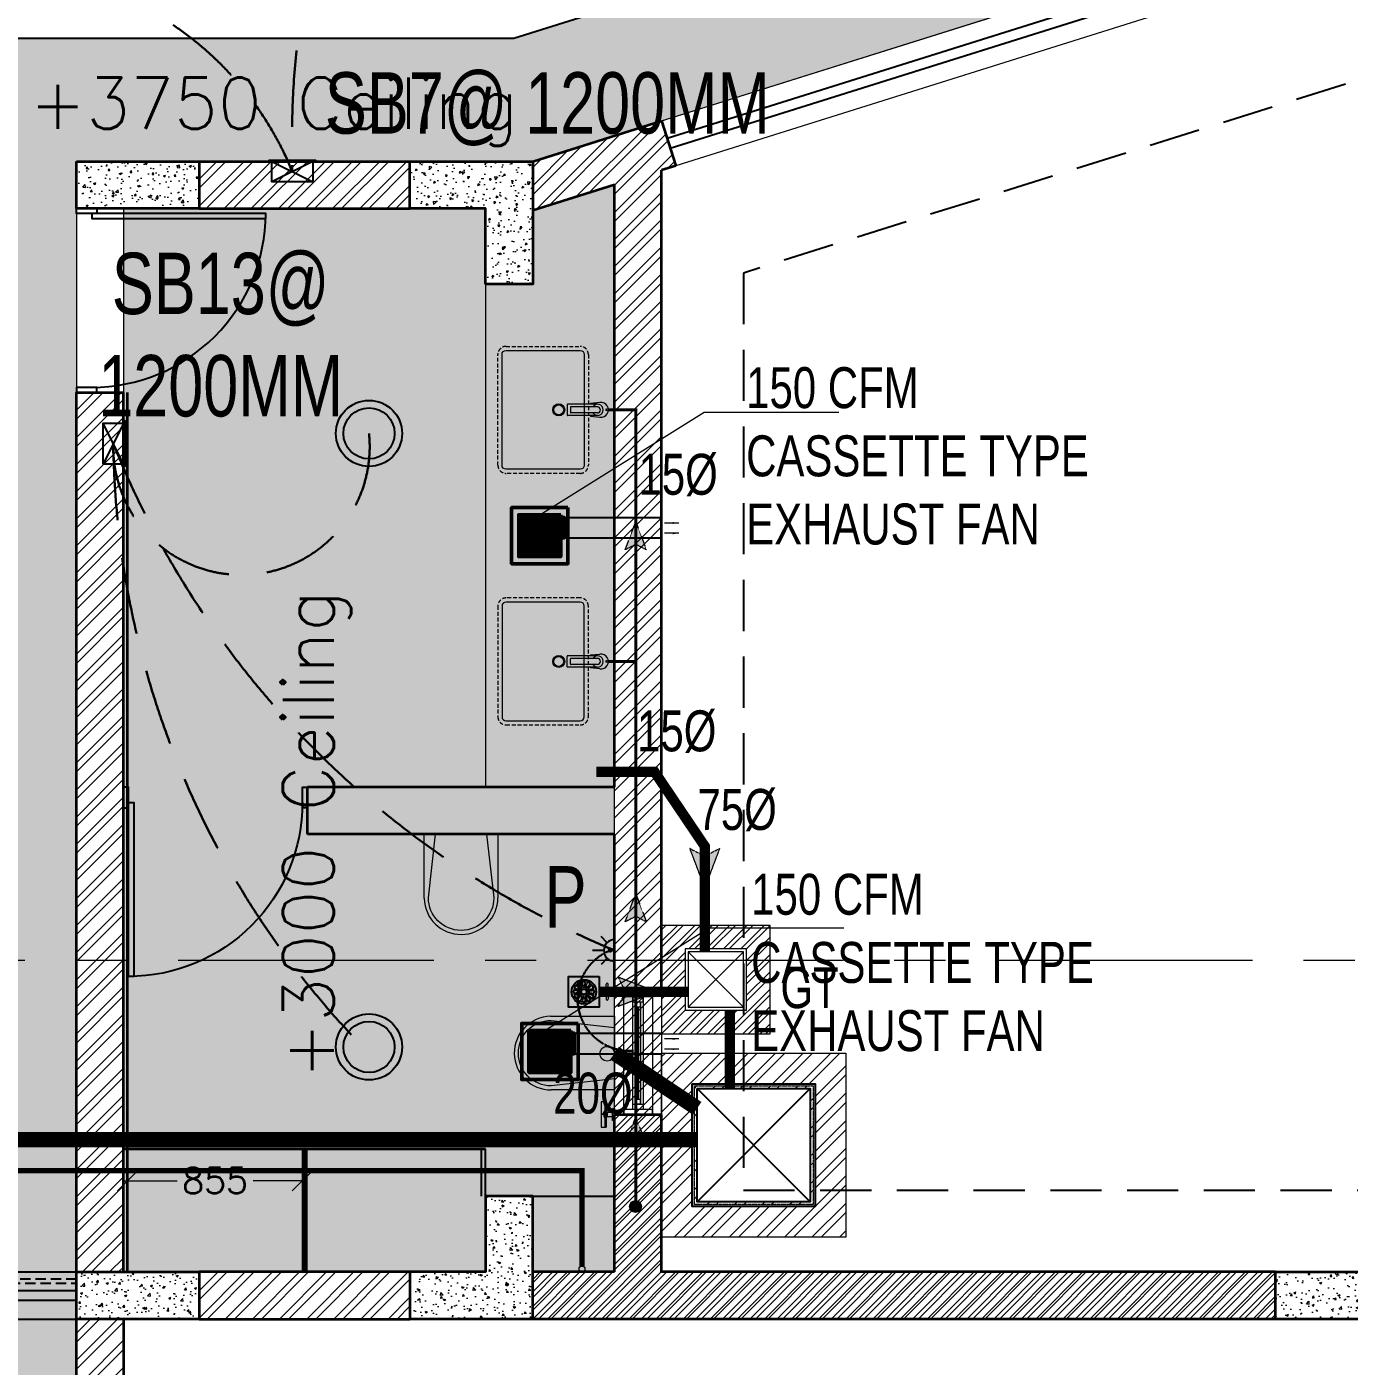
# Model space of a CAD drawing. Header units: millimetres. Extents: x -154478 to 73967, y -24076 to 107303.
# Drawn here: x -49583 to -43120, y 41047 to 47595 of the extents above; entities that cross this region are included whole.
import ezdxf

# ---------------------------------------------------------------- set-up
doc = ezdxf.new("R2010")
doc.units = ezdxf.units.MM
doc.header["$MEASUREMENT"] = 0
doc.header["$PDSIZE"] = -25
for name, pattern in [('( Hidden )', [0.375, 0.25, -0.125]), ('CENTERX2', [4, 2.5, -0.5, 0.5, -0.5]), ('DASHED', [0.75, 0.5, -0.25]), ('DASHED2', [0.375, 0.25, -0.125]), ('HIDDEN', [0.375, 0.25, -0.125])]:
    doc.linetypes.add(name, pattern=pattern)
for name, color, linetype, lineweight in [('A--DOOR', 8, 'Continuous', 25), ('A--FURNITURE', 8, 'Continuous', 9), ('A--WINDOW', 8, 'Continuous', 0), ('AB-HVAC-CASSETTE EXHAUST', 8, 'Continuous', 30), ('CA-ANNO-DIMS', 8, 'Continuous', 15), ('CA-ANNO-TEXT', 8, 'Continuous', 20), ('CA-COLUMN', 8, 'Continuous', 35), ('CA-ELEVATION', 8, 'Continuous', 15), ('CA-GLAZ', 8, 'Continuous', 25), ('CA-HATCH', 8, 'Continuous', 5), ('CA-WALL-EXTR', 8, 'Continuous', 35), ('E_CONTROL', 92, 'HIDDEN', 30), ('HVAC-VENTILATION', 1, 'Continuous', 50), ('M_DETAIL', 7, 'Continuous', 9), ('M_REF PIPE', 30, 'Continuous', 9), ('P_GRAVITY WATER PIPE', 140, 'DASHED2', 30), ('P_SWP', 30, 'Continuous', 0), ('P_WWP', 84, 'Continuous', 0), ('Railing', 8, 'Continuous', 15)]:
    doc.layers.add(name, color=color, linetype=linetype, lineweight=lineweight)
for name, color, linetype in [('AB-HVAC PVC EXHAUST PIPE', 8, 'Continuous'), ('E_LEGEND', 10, 'Continuous'), ('P_600X600 C.I. COVER', 8, 'Continuous'), ('P_CHAMBER', 92, 'Continuous'), ('P_GT', 7, 'Continuous'), ('P_TRAP', 7, 'Continuous'), ('RCP', 5, 'Continuous')]:
    doc.layers.add(name, color=color, linetype=linetype)
doc.layers.add('X--FIXTURES', color=7, linetype='Continuous', lineweight=0, true_color=0x7d7d7d)
doc.styles.add('A-TEXT', font='swisscl.ttf')
doc.styles.add('FIRE TEXT', font='swisscl.ttf')
doc.styles.add('ISO STANDARD', font='simplex.shx')
doc.dimstyles.new('ISO STANDARD', dxfattribs={"dimscale": 100, "dimtxt": 1.25, "dimasz": 1, "dimexe": 0.5, "dimexo": 0.75, "dimgap": 0.25, "dimtad": 0, "dimzin": 9, "dimdsep": 46, "dimtxsty": 'ISO STANDARD', "dimblk": 'OBLIQUE', "dimcen": 0.09, "dimdle": 0.25, "dimclrd": 256, "dimclre": 256, "dimclrt": 256, "dimadec": 0, "dimazin": 2, "dimtfac": 0.09, "dimtofl": 0, "dimtmove": 2, "dimatfit": 0, "dimfxl": 187.5, "dimtolj": 1, "dimtzin": 0, "dimlwd": 9, "dimlwe": 9, "dimarcsym": 2})
pattern_1 = [(45, (34213.11, -5032.12), (-66.29126, 66.29126), []), (45, (34257.31, -5032.12), (-66.29126, 66.29126), [])]

# ---------------------------------------------------------------- blocks, each defined once
blk = doc.blocks.new('C1 - 600 X 230')
at = {"layer": 'CA-HATCH'}
h = blk.add_hatch(dxfattribs=at)
h.set_pattern_fill('AR-CONC', color=256, scale=15, style=0)
h.set_pattern_definition([(50, (-125448.86, -48673.49), (107.58903, -9.41282), [11.25, -123.75]), (355, (-125448.86, -48673.49), (-20.8127, 112.82882), [9, -99]), (100.451444, (-125439.9, -48674.27), (86.77633, 103.416), [9.56103, -105.17132]), (46.1842, (-125448.86, -48643.49), (160.0862, -24.82789), [16.875, -185.625]), (96.63564, (-125435.52, -48645.56), (140.1993, 146.11779), [14.34155, -157.75706]), (351.18416, (-125448.86, -48643.49), (140.1993, 146.1178), [13.5, -148.5]), (21, (-125433.86, -48650.99), (89.53606, -60.392834), [11.25, -123.75]), (326, (-125433.86, -48650.99), (36.4973, 108.77251), [9, -99]), (71.451445, (-125426.4, -48656.02), (126.03336, 48.37967), [9.56103, -105.17132]), (37.5, (-125448.863, -48673.488), (1.823978, 49.934078), [0, -97.8, 0, -100.5, 0, -99.375]), (7.5, (-125448.86, -48673.49), (39.46043, 59.161757), [0, -57.3, 0, -95.55, 0, -37.875]), (327.5, (-125482.312, -48673.488), (80.073365, -3.383231), [0, -37.5, 0, -117, 0, -155.25]), (317.5, (-125497.31, -48673.49), (87.477925, 15.015747), [0, -48.75, 0, -77.7, 0, -110.25])])
h.paths.add_polyline_path([(600, 0), (600, 230), (0, 230), (0, 0)])
at = {"layer": 'CA-COLUMN'}
blk.add_lwpolyline([(0, 230), (600, 230), (600, 0), (0, 0)], close=True, dxfattribs=at)
blk = doc.blocks.new('NT')
at = {"layer": 'X--FIXTURES'}
blk.add_lwpolyline([(-75, 75.1), (-75, -74.9), (75, -74.9), (75, 75.1), (-75, 75.1)], dxfattribs=at)
for radius in [60, 50]:
    blk.add_circle((0, 0), radius, dxfattribs=at)
blk = doc.blocks.new('Block - WC Top Plan 1')
at = {"layer": 'X--FIXTURES'}
blk.add_line((180, 313.1), (180, 310.6), dxfattribs=at)
blk.add_lwpolyline([(-125, 0), (-160, 310, -1), (160, 310), (125, 0)], format="xyb", dxfattribs=at)
blk.add_lwpolyline([(180, 310), (180, 0), (-180, 0), (-180, 310)], dxfattribs=at)
blk.add_arc((0, 310), 180, 0.99999, 180.00001, dxfattribs=at)
blk = doc.blocks.new('Block - Wc acc.')
at = {"layer": 'X--FIXTURES'}
for p, q in [((-40.8, 314.4), (-40.8, 337)), ((-30.8, 314.2), (-30.8, 337)), ((-40.8, 285.6), (-40.8, 263)), ((-30.8, 285.8), (-30.8, 263)), ((-15.5, 312), (0, 312)), ((-15.5, 288), (0, 288)), ((-14.5, 310), (0, 310)), ((-14.5, 290), (0, 290)), ((-12.2, 300), (0, 300)), ((0, 312), (0, 288))]:
    blk.add_line(p, q, dxfattribs=at)
for points in [[(-43.5, -237.5), (-65, -237.5), (-65, -362.5), (-43.5, -362.5)], [(-10, -290), (-36, -290)], [(-36, -310), (-10, -310)]]:
    blk.add_lwpolyline(points, dxfattribs=at)
blk.add_lwpolyline([(-47.5, -241.5), (-47.5, -358.5, 1), (-39.5, -358.5), (-39.5, -241.5, 1)], format="xyb", close=True, dxfattribs=at)
for points in [[(-36, -312.5), (-51, -312.5), (-51, -287.5), (-36, -287.5)], [(-10, -330), (-10, -270), (0, -270), (0, -330)]]:
    blk.add_lwpolyline(points, close=True, dxfattribs=at)
for radius in [23.8, 15.2]:
    blk.add_circle((-36, 300), radius, dxfattribs=at)
for centre, start, end in [((-35.8, 336.1), 9.65413, 170.34587), ((-35.8, 263.9), 189.65413, 350.34587)]:
    blk.add_arc(centre, 5.07, start, end, dxfattribs=at)
blk = doc.blocks.new('*U17')
at = {"layer": 'A--DOOR'}
for points in [[(25, 50), (50, 50), (50, 900), (25, 900)], [(0, 75), (25, 75), (25, -25), (0, -25)], [(900, 75), (875, 75), (875, -25), (900, -25)]]:
    blk.add_lwpolyline(points, close=True, dxfattribs=at)
blk.add_lwpolyline([(875, 50, 0.414214), (25, 900, 0.414214)], format="xyb", dxfattribs=at)
blk = doc.blocks.new('*U8')
at = {"layer": 'A--DOOR'}
blk.add_lwpolyline([(25, 50, -0.414214), (875, 900, -0.414214)], format="xyb", dxfattribs=at)
for points in [[(875, 50), (850, 50), (850, 900), (875, 900)], [(0, 75), (25, 75), (25, -25), (0, -25)], [(900, 75), (875, 75), (875, -25), (900, -25)]]:
    blk.add_lwpolyline(points, close=True, dxfattribs=at)
blk = doc.blocks.new('C3 - 230 X 600 L SHAPE')
at = {"layer": 'CA-HATCH'}
h = blk.add_hatch(dxfattribs=at)
h.set_pattern_fill('AR-CONC', color=256, scale=15, style=0)
h.set_pattern_definition([(50, (-126611.66, -47953.295), (107.58903, -9.41282), [11.25, -123.75]), (355, (-126611.66, -47953.3), (-20.8127, 112.82882), [9, -99]), (100.451444, (-126602.69, -47954.08), (86.77633, 103.416), [9.56103, -105.17132]), (46.1842, (-126611.66, -47923.3), (160.0862, -24.82789), [16.875, -185.625]), (96.63564, (-126598.32, -47925.36), (140.1993, 146.11779), [14.34155, -157.75706]), (351.18416, (-126611.66, -47923.3), (140.1993, 146.1178), [13.5, -148.5]), (21, (-126596.66, -47930.795), (89.53606, -60.392834), [11.25, -123.75]), (326, (-126596.66, -47930.8), (36.4973, 108.77251), [9, -99]), (71.451445, (-126589.2, -47935.83), (126.03336, 48.37967), [9.56103, -105.17132]), (37.5, (-126611.658, -47953.295), (1.823978, 49.934078), [0, -97.8, 0, -100.5, 0, -99.375]), (7.5, (-126611.66, -47953.295), (39.46043, 59.161757), [0, -57.3, 0, -95.55, 0, -37.875]), (327.5, (-126645.108, -47953.295), (80.073365, -3.383231), [0, -37.5, 0, -117, 0, -155.25]), (317.5, (-126660.11, -47953.295), (87.477925, 15.015747), [0, -48.75, 0, -77.7, 0, -110.25])])
h.paths.add_polyline_path([(0.6, 0.6), (0.6, 370.6), (-229.4, 370.6), (-229.4, -229.4), (370.6, -229.4), (370.6, 0.6)])
at = {"layer": 'CA-COLUMN'}
blk.add_lwpolyline([(0.6, 370.6), (0.6, 0.6), (370.6, 0.6), (370.6, -229.4), (-229.4, -229.4), (-229.4, 370.6)], close=True, dxfattribs=at)
blk = doc.blocks.new('*U10')
at = {"layer": 'A--WINDOW'}
for points in [[(-575, 0), (-600, 0), (-600, 140), (-575, 140)], [(0, 140), (-600, 140), (-600, 0), (0, 0)], [(-25, 0), (0, 0), (0, 140), (-25, 140)], [(-25, 95), (-575, 95), (-575, 45), (-25, 45)], [(-575, 45), (-550, 45), (-550, 95), (-575, 95)], [(-550, 57.5), (-50, 57.5), (-50, 82.5), (-550, 82.5)], [(-525, 80), (-550, 80), (-550, 60), (-525, 60)], [(-50, 80), (-75, 80), (-75, 60), (-50, 60)], [(-25, 45), (-50, 45), (-50, 95), (-25, 95)]]:
    blk.add_lwpolyline(points, close=True, dxfattribs=at)
at = {"layer": 'A--WINDOW', "color": 253}
blk.add_lwpolyline([(-75, 67.5), (-75, 72.5), (-525, 72.5), (-525, 67.5)], close=True, dxfattribs=at)
blk = doc.blocks.new('_Oblique')
at = {"color": 0, "linetype": 'ByBlock', "lineweight": -2}
blk.add_line((-0.5, -0.5), (0.5, 0.5), dxfattribs=at)
blk = doc.blocks.new('*D21')
at = {"lineweight": 9, "transparency": 16777216}
for p, q in [((-49090.4, 42032.4), (-49090.4, 41903.7)), ((-48235.4, 42032.4), (-48235.4, 41903.7)), ((-49115.4, 41953.7), (-48848.7, 41953.7)), ((-48210.4, 41953.7), (-48477.2, 41953.7))]:
    blk.add_line(p, q, dxfattribs=at)
at = {"layer": 'Defpoints', "color": 0, "transparency": 16777216}
for p in [(-49090.4, 42107.4), (-48235.4, 42107.4), (-48235.4, 41953.7)]:
    blk.add_point(p, dxfattribs=at)
at = {"lineweight": 9, "transparency": 16777216, "xscale": 100, "yscale": 100, "zscale": 100, "rotation": 180}
blk.add_blockref('_Oblique', (-49090.4, 41953.7), dxfattribs=at)
at = {"lineweight": 9, "transparency": 16777216, "xscale": 100, "yscale": 100, "zscale": 100}
blk.add_blockref('_Oblique', (-48235.4, 41953.7), dxfattribs=at)
at = {"transparency": 16777216, "insert": (-48662.9, 41953.7), "char_height": 125, "attachment_point": 5, "style": 'ISO STANDARD'}
blk.add_mtext('\\A1;855', dxfattribs=at)
blk = doc.blocks.new('Sliding Door')
at = {"layer": 'CA-GLAZ'}
for points in [[(45748.2, 55077.4), (46848.2, 55077.4), (46848.2, 55027.4), (45748.2, 55027.4)], [(49748.2, 55077.4), (48648.2, 55077.4), (48648.2, 55027.4), (49748.2, 55027.4)], [(46848.2, 55007.4), (47748.2, 55007.4), (47748.2, 54957.4), (46848.2, 54957.4)], [(48648.2, 55007.4), (47748.2, 55007.4), (47748.2, 54957.4), (48648.2, 54957.4)]]:
    blk.add_lwpolyline(points, close=True, dxfattribs=at)
at = {"layer": 'CA-GLAZ', "color": 7, "linetype": 'DASHED', "ltscale": 100}
blk.add_lwpolyline([(45748.2, 54992.4), (49748.2, 54992.4), (49748.2, 54972.4), (45748.2, 54972.4)], close=True, dxfattribs=at)
blk = doc.blocks.new('P')
for p, q in [((0, 3.2), (0, 6.59)), ((-2.31, 2.21), (-4.14, 3.96)), ((-3.2, 0), (3.2, 0)), ((2.31, 2.21), (4.14, 3.96))]:
    blk.add_line(p, q)
blk.add_circle((0, 1.32), 0.377)
blk.add_arc((0, 0), 3.2, 0, 180)
blk = doc.blocks.new('SB')
at = {"color": 6}
for p, q in [((4, 0), (-4, -4)), ((-4, 0), (4, -4))]:
    blk.add_line(p, q, dxfattribs=at)
for points in [[(-4.5, 0), (4.5, 0), (4.5, 0.25), (-4.5, 0.25)], [(-4, -4), (4, -4), (4, 0), (-4, 0)]]:
    blk.add_lwpolyline(points, close=True)
blk = doc.blocks.new('A$C0F4D2584')
at = {"layer": 'P_TRAP', "linetype": 'Continuous'}
for p, q in [((-23.3, 3, 0), (-43.8, 8.1, 0)), ((-21.7, 9.1, 0), (-42, 14.9, 0)), ((-18.7, 14.3, 0), (-33.9, 28.9, 0)), ((-14.3, 18.7, 0), (-28.9, 33.9, 0)), ((-9.1, 21.7, 0), (-14.9, 42, 0)), ((-3, 23.3, 0), (-8.1, 43.8, 0)), ((3, 23.3, 0), (8.1, 43.8, 0)), ((9.1, 21.7, 0), (14.9, 42, 0)), ((14.3, 18.7, 0), (28.9, 33.9, 0)), ((18.7, 14.3, 0), (33.9, 28.9, 0)), ((21.7, 9.1, 0), (42, 14.9, 0)), ((23.3, 3, 0), (43.8, 8.1, 0)), ((-23.3, -3, 0), (-43.8, -8.1, 0)), ((-21.7, -9.1, 0), (-42, -14.9, 0)), ((-18.7, -14.3, 0), (-33.9, -28.9, 0)), ((-14.3, -18.7, 0), (-28.9, -33.9, 0)), ((-9.1, -21.7, 0), (-14.9, -42, 0)), ((-3, -23.3, 0), (-8.1, -43.8, 0)), ((3, -23.3, 0), (8.1, -43.8, 0)), ((9.1, -21.7, 0), (14.9, -42, 0)), ((14.3, -18.7, 0), (28.9, -33.9, 0)), ((18.7, -14.3, 0), (33.9, -28.9, 0)), ((21.7, -9.1, 0), (42, -14.9, 0)), ((23.3, -3, 0), (43.8, -8.1, 0))]:
    blk.add_line(p, q, dxfattribs=at)
at = {"layer": 'P_TRAP', "linetype": 'Continuous', "extrusion": (-1.52615e-09, -9.63607e-11, 1), "elevation": 0}
blk.add_lwpolyline([(75, 75), (75, -75), (-75, -75), (-75, 75)], close=True, dxfattribs=at)
at = {"layer": 'P_TRAP', "linetype": 'Continuous'}
for radius in [60.2, 13.4]:
    blk.add_circle((0, 0), radius, dxfattribs=at)
for centre, radius, start, end in [((-44.1, 0), 8.07, 88.30037, 271.69963), ((-38.2, 22), 8.07, 58.30037, 241.69963), ((-22, 38.2), 8.07, 28.30037, 211.69963), ((-24.3, 0), 3.18, 279.04009, 80.95991), ((-21.1, 12.2), 3.18, 249.04009, 50.95991), ((-12.2, 21.1), 3.18, 219.04009, 20.95991), ((0, 44.1), 8.07, 358.30037, 181.69963), ((0, 24.3), 3.18, 189.04009, 350.95991), ((12.2, 21.1), 3.18, 159.04009, 320.95991), ((22, 38.2), 8.07, 328.30037, 151.69963), ((21.1, 12.2), 3.18, 129.04009, 290.95991), ((24.3, 0), 3.18, 99.04009, 260.95991), ((38.2, 22), 8.07, 298.30037, 121.69963), ((44.1, 0), 8.07, 268.30037, 91.69963), ((-38.2, -22), 8.07, 118.30037, 301.69963), ((-22, -38.2), 8.07, 148.30037, 331.69963), ((-21.1, -12.2), 3.18, 309.04009, 110.95991), ((-12.2, -21.1), 3.18, 339.04009, 140.95991), ((0, -44.1), 8.07, 178.30037, 1.69963), ((0, -24.3), 3.18, 9.04009, 170.95991), ((12.2, -21.1), 3.18, 39.04009, 200.95991), ((22, -38.2), 8.07, 208.30037, 31.69963), ((21.1, -12.2), 3.18, 69.04009, 230.95991), ((38.2, -22), 8.07, 238.30037, 61.69963)]:
    blk.add_arc(centre, radius, start, end, dxfattribs=at)
blk = doc.blocks.new('WASTE WATER ARROW')
at = {"ltscale": 0.025}
blk.add_hatch(color=256, dxfattribs=at).paths.add_polyline_path([(481737.16, -256822.52), (481729.92, -256825.26), (481737.16, -256828), (481735.75, -256825.26)])
at = {"color": 7, "linetype": 'ByBlock', "lineweight": 5, "ltscale": 0.025}
blk.add_lwpolyline([(481737.16, -256822.52), (481729.92, -256825.26), (481737.16, -256828), (481735.75, -256825.26)], close=True, dxfattribs=at)
blk = doc.blocks.new('600 X600 CI COVER')
at = {"layer": 'P_600X600 C.I. COVER', "color": 252, "ltscale": 10}
for p, q in [((2782026.4, -2922417.3), (2782579.2, -2922970.1)), ((2782026.4, -2922970.1), (2782579.2, -2922417.3))]:
    blk.add_line(p, q, dxfattribs=at)
at = {"layer": 'P_600X600 C.I. COVER', "ltscale": 10}
blk.add_lwpolyline([(2782602.8, -2922393.7), (2782002.8, -2922393.7), (2782002.8, -2922993.7), (2782602.8, -2922993.7)], close=True, dxfattribs=at)
at = {"layer": 'P_600X600 C.I. COVER', "color": 252, "ltscale": 10}
blk.add_lwpolyline([(2782579.2, -2922417.3), (2782026.4, -2922417.3), (2782026.4, -2922970.1), (2782579.2, -2922970.1)], close=True, dxfattribs=at)
blk = doc.blocks.new('A$C233F710C')
at = {"layer": 'P_CHAMBER', "lineweight": 9}
h = blk.add_hatch(dxfattribs=at)
h.set_pattern_fill('ANSI32', color=8, scale=10, style=0)
h.set_pattern_definition([(45, (0, 0), (-67.352, 67.352), []), (45, (44.9, 0), (-67.352, 67.352), [])])
h.paths.add_polyline_path([(900, 0), (0, 0), (0, -900), (900, -900)])
h.paths.add_polyline_path([(750, -750), (150, -750), (150, -150), (750, -150)], flags=16)
h.paths.add_polyline_path([(740, -740), (160, -740), (160, -160), (740, -160)], flags=0)
h.paths.add_polyline_path([(726.4, -726.4), (173.6, -726.4), (173.6, -173.6), (726.4, -173.6)], flags=0)
h = blk.add_hatch(color=256, dxfattribs=at)
h.paths.add_polyline_path([(160, -160), (740, -160), (740, -740), (160, -740)], flags=16)
h.paths.add_polyline_path([(150, -150), (750, -150), (750, -750), (150, -750)])
for points in [[(0, 0), (900, 0), (900, -900), (0, -900)], [(150, -150), (750, -150), (750, -750), (150, -750)]]:
    blk.add_lwpolyline(points, close=True, dxfattribs=at)
at = {"layer": 'P_CHAMBER', "linetype": 'DASHED2', "lineweight": 9, "ltscale": 6}
blk.add_lwpolyline([(160, -160), (740, -160), (740, -740), (160, -740)], close=True, dxfattribs=at)
at = {"layer": 'P_CHAMBER', "lineweight": 9, "extrusion": (0, 0, -1), "zscale": -1}
blk.add_blockref('600 X600 CI COVER', (-2782752.8, 2922243.7), dxfattribs=at)
blk = doc.blocks.new('GT')
at = {"layer": 'P_GT', "lineweight": 5}
h = blk.add_hatch(dxfattribs=at)
h.set_pattern_fill('ANSI32', color=252, scale=160, angle=180, style=0)
h.set_pattern_definition([(45, (530, 530), (-42.4264, 42.4264), []), (45, (558.284, 530), (-42.4264, 42.4264), [])])
h.paths.add_polyline_path([(115, 115), (415, 115), (415, 415), (115, 415)], flags=16)
h.paths.add_polyline_path([(0, 0), (530, 0), (530, 530), (0, 530)])
at = {"layer": 'P_GT', "color": 7, "lineweight": 5, "ltscale": 22}
for p, q in [((400, 400), (130, 130)), ((400, 130), (130, 400))]:
    blk.add_line(p, q, dxfattribs=at)
for points in [[(0, 0), (530, 0), (530, 530), (0, 530)], [(115, 115), (415, 115), (415, 415), (115, 415)], [(130, 130), (400, 130), (400, 400), (130, 400)]]:
    blk.add_lwpolyline(points, close=True, dxfattribs=at)
blk = doc.blocks.new('A$Cf6b1ae6c')
at = {"layer": 'HVAC-VENTILATION', "color": 1}
for points in [[(125.8, -137.5), (-149.2, -137.5), (-149.2, 137.5), (125.8, 137.5), (125.8, -137.5)], [(90.8, -102.5), (-114.2, -102.5), (-114.2, 102.5), (90.8, 102.5), (90.8, -102.5)], [(90.8, -12.5), (-114.2, -12.5), (-114.2, 0), (90.8, 0), (90.8, 12.5), (-114.2, 12.5), (-114.2, 25), (90.8, 25), (90.8, 37.5), (-114.2, 37.5), (-114.2, 50), (90.8, 50), (90.8, 62.5), (-114.2, 62.5), (-114.2, 75), (90.8, 75), (90.8, 87.5), (-114.2, 87.5), (-114.2, 100), (90.8, 100)], [(90.8, -89.2), (107.1, -89.2), (107.1, 10.8), (90.8, 10.8)], [(90.8, -100), (-114.2, -100), (-114.2, -87.5), (90.8, -87.5), (90.8, -75), (-114.2, -75), (-114.2, -62.5), (90.8, -62.5), (90.8, -50), (-114.2, -50), (-114.2, -37.5), (90.8, -37.5), (90.8, -25), (-114.2, -25)]]:
    blk.add_lwpolyline(points, dxfattribs=at)
at = {"layer": 'HVAC-VENTILATION', "color": 3}
for centre, radius in [((-14.4, 0), 87.5), ((-11.7, 0), 0.539)]:
    blk.add_circle(centre, radius, dxfattribs=at)
blk = doc.blocks.new('A$Cb00ee4e1')
at = {"layer": 'CA-ANNO-DIMS', "color": 4}
for centre, radius in [((7430, -1100), 161.4), ((7430, -1100), 125), ((7430, -4100), 161.4), ((7430, -4100), 125)]:
    blk.add_circle(centre, radius, dxfattribs=at)

msp = doc.modelspace()

# ---------------------------------------------------------------- hatches: boundary and pattern name
at = {"layer": 'CA-HATCH', "transparency": 33554687}
h = msp.add_hatch(dxfattribs=at)
h.set_pattern_fill('ANSI32', color=256, scale=250)
h.set_pattern_definition([(45, (111977.9, -5032.12), (-66.29126, 66.29126), []), (45, (112022.1, -5032.12), (-66.29126, 66.29126), [])])
h.paths.add_polyline_path([(-46480.445, 47135.398), (-46411.494, 46915.977), (-46480.445, 46894.31), (-46480.445, 41507.426), (-43480.445, 41507.426), (-43480.445, 41277.426), (-44310.445, 41277.426), (-47110.445, 41277.426), (-47110.445, 41507.426), (-46709.878, 41506.859), (-46710.445, 46822.034), (-47110.445, 46696.337), (-47110.445, 46937.426)])
h = msp.add_hatch(dxfattribs=at)
h.set_pattern_fill('ANSI32', color=256, scale=250)
h.set_pattern_definition(pattern_1)
h.paths.add_polyline_path([(-47710.445, 46937.426), (-48740.445, 46937.426), (-48740.445, 46707.426), (-47710.445, 46707.426)])
h = msp.add_hatch(dxfattribs=at)
h.set_pattern_fill('ANSI32', color=256, scale=250)
h.set_pattern_definition(pattern_1)
h.paths.add_polyline_path([(-49110.445, 45807.426), (-49340.445, 45807.426), (-49340.445, 41507.426), (-49110.445, 41507.426)])
h = msp.add_hatch(dxfattribs=at)
h.set_pattern_fill('ANSI32', color=256, scale=250)
h.set_pattern_definition(pattern_1)
h.paths.add_polyline_path([(-46480.445, 42277.426), (-46710.445, 42277.426), (-46710.445, 42247.426), (-46710.445, 41507.426), (-47110.445, 41507.426), (-47110.445, 41277.426), (-43480.445, 41277.426), (-43480.445, 41507.426), (-46480.445, 41507.426)])
h = msp.add_hatch(dxfattribs=at)
h.set_pattern_fill('ANSI32', color=256, scale=250)
h.set_pattern_definition(pattern_1)
h.paths.add_polyline_path([(-47710.445, 41507.426), (-48740.445, 41507.426), (-48740.445, 41277.426), (-47710.445, 41277.426)])
h = msp.add_hatch(dxfattribs=at)
h.set_pattern_fill('ANSI32', color=256, scale=250)
h.set_pattern_definition([(45, (-95287.94, 22440.385), (-66.29126, 66.29126), []), (45, (-95243.74, 22440.385), (-66.29126, 66.29126), [])])
h.paths.add_polyline_path([(-49340.445, 41277.426), (-49110.445, 41277.426), (-49110.445, 40977.426), (-49340.445, 40977.426)])
at = {"layer": 'P_GRAVITY WATER PIPE', "linetype": 'ByBlock', "lineweight": 0}
h = msp.add_hatch(dxfattribs=at)
h.set_pattern_fill('ANSI38', color=256, scale=30, angle=495, style=0)
h.set_pattern_definition([(180, (-55411.401, -266310.0786), (-2e-15, -3.75), []), (270, (-55411.401, -266310.0786), (3.75, -7.5), [9.375, -5.625])])
edge = h.paths.add_edge_path()
edge.add_arc((-46608.158, 41827.601), 25, 450, 810)
at = {"layer": 'RCP', "transparency": 33554495}
h = msp.add_hatch(color=256, dxfattribs=at)
h.dxf.hatch_style = 1
h.paths.add_polyline_path([(-49940.445, 47537.426), (-49940.445, 16727.426), (-52740.445, 16727.426), (-52740.445, 47537.426), (-55478.392, 47537.426), (-58822.373, 48588.244), (-57747.614, 52008.412), (-53717.847, 54337.426), (-48963.044, 54337.426), (-44933.277, 52008.412), (-43858.518, 48588.244), (-47202.499, 47537.426)], flags=16)
h.paths.add_polyline_path([(-53340.445, 16127.426), (-53340.445, 46937.426), (-55570.445, 46937.426), (-59574.649, 48195.713), (-58250.016, 52411.049), (-53878.761, 54937.426), (-48802.129, 54937.426), (-44430.875, 52411.049), (-43106.242, 48195.713), (-47110.445, 46937.426), (-49340.445, 46937.426), (-49340.445, 16127.426)])
h.paths.add_polyline_path([(-52890.445, 46937.426), (-52890.445, 41864.724), (-53040.445, 41864.724), (-53040.445, 46937.426)], flags=16)
h.paths.add_polyline_path([(-49790.445, 46937.426), (-49790.445, 41864.724), (-49640.445, 41864.724), (-49640.445, 46937.426)], flags=16)
h.paths.add_polyline_path([(-55935.583, 46951.075), (-53203.44, 46951.075), (-53203.44, 47409.408), (-55935.583, 47409.408)], flags=24)
h.paths.add_polyline_path([(-49633.216, 46951.075), (-46901.074, 46951.075), (-46901.074, 47409.408), (-49633.216, 47409.408)], flags=24)
h.paths.add_polyline_path([(-52800.115, 27604.137), (-52800.115, 30336.28), (-53258.448, 30336.28), (-53258.448, 27604.137)], flags=24)
h.paths.add_polyline_path([(-49426.233, 27604.137), (-49426.233, 30336.28), (-49884.567, 30336.28), (-49884.567, 27604.137)], flags=24)
at = {"layer": 'RCP', "true_color": 0xfecc66, "transparency": 33554495}
h = msp.add_hatch(color=31, dxfattribs=at)
h.dxf.hatch_style = 1
h.paths.add_polyline_path([(-46710.445, 46822.034), (-47110.445, 46696.337), (-47110.445, 46337.426), (-47340.445, 46337.426), (-47340.445, 46707.426), (-49110.445, 46707.426), (-49110.445, 41507.426), (-47340.445, 41507.426), (-47340.445, 41877.426), (-47110.445, 41877.426), (-47110.445, 41507.426), (-46710.445, 41507.426)])
h.paths.add_polyline_path([(-48408.004, 42388.879), (-48408.004, 45121.022), (-47949.671, 45121.022), (-47949.671, 42388.879)], flags=24)

# ---------------------------------------------------------------- linework, layer by layer
for p, q in [((-48235.445, 42107.426), (-48235.445, 41507.426)), ((-48225.445, 42107.426), (-48225.445, 41507.426)), ((-48215.445, 42107.426), (-48215.445, 41507.426)), ((-47360.445, 41877.426), (-47360.445, 42107.426)), ((-47340.445, 41877.426), (-47340.445, 42107.426)), ((-47110.445, 41877.426), (-46710.445, 41877.426))]:
    msp.add_line(p, q)
at = {"layer": 'A--FURNITURE'}
msp.add_lwpolyline([(-47340.445, 43877.426), (-46710.445, 43877.426), (-46710.445, 46822.034), (-47110.445, 46696.337), (-47110.445, 46337.426), (-47340.445, 46337.426)], close=True, dxfattribs=at)
at = {"layer": 'AB-HVAC PVC EXHAUST PIPE'}
for points in [[(-46957.026, 45196.656), (-46480.445, 45196.646)], [(-46957.026, 45096.657), (-46480.445, 45096.667)], [(-46907.678, 42674.445), (-46480.445, 42674.434)], [(-46907.678, 42574.445), (-46480.445, 42574.455)]]:
    msp.add_lwpolyline(points, dxfattribs=at)
at = {"layer": 'AB-HVAC PVC EXHAUST PIPE', "const_width": 5}
for points in [[(-46480.445, 45196.646), (-46480.445, 45096.667)], [(-46480.445, 42674.434), (-46480.445, 42574.455)]]:
    msp.add_lwpolyline(points, dxfattribs=at)
at = {"layer": 'CA-ANNO-TEXT', "linetype": 'CENTERX2', "ltscale": 500}
msp.add_line((-66843.181, 43032.426), (-35837.71, 43032.426), dxfattribs=at)
at = {"layer": 'CA-ELEVATION'}
for p, q in [((-46480.445, 47135.398), (-43459.224, 48084.792)), ((-43390.272, 47865.37), (-46411.494, 46915.977)), ((-46710.445, 42277.426), (-46710.445, 42877.426)), ((-46480.445, 42877.426), (-46480.445, 42277.426))]:
    msp.add_line(p, q, dxfattribs=at)
for points in [[(-53340.445, 16127.426), (-53340.445, 46937.426), (-55570.445, 46937.426), (-59574.649, 48195.713), (-58250.016, 52411.049), (-53878.761, 54937.426), (-48802.129, 54937.426), (-44430.875, 52411.049), (-43106.242, 48195.713), (-47110.445, 46937.426), (-49340.445, 46937.426), (-49340.445, 16127.426), (-53340.445, 16127.426)], [(-46710.445, 46822.034), (-47110.445, 46696.337), (-47110.445, 46337.426), (-47340.445, 46337.426), (-47340.445, 46707.426), (-49110.445, 46707.426), (-49110.445, 41507.426), (-47340.445, 41507.426), (-47340.445, 41877.426), (-47110.445, 41877.426), (-47110.445, 41507.426), (-46710.445, 41507.426), (-46710.445, 46822.034)]]:
    msp.add_lwpolyline(points, dxfattribs=at)
at = {"layer": 'CA-GLAZ'}
msp.add_lwpolyline([(-43432.243, 47998.931), (-46453.464, 47049.538), (-46438.475, 47001.838), (-43417.253, 47951.231)], close=True, dxfattribs=at)
at = {"layer": 'CA-WALL-EXTR', "ltscale": 100}
for p, q in [((-46480.445, 47135.398), (-46411.494, 46915.977)), ((-48740.445, 46937.426), (-47710.445, 46937.426)), ((-48740.445, 46707.426), (-47710.445, 46707.426)), ((-49340.445, 41507.426), (-49340.445, 45807.426)), ((-49110.445, 41507.426), (-49110.445, 45807.426)), ((-49090.445, 41507.426), (-49090.445, 45807.426)), ((-48210.445, 43647.426), (-48210.445, 43877.426)), ((-46710.445, 41507.426), (-47110.445, 41507.426)), ((-43480.445, 41507.426), (-46480.445, 41507.426)), ((-43480.445, 41277.426), (-47110.445, 41277.426))]:
    msp.add_line(p, q, dxfattribs=at)
at = {"layer": 'CA-WALL-EXTR'}
for p, q in [((-46480.445, 42877.426), (-46480.445, 46894.31)), ((-46710.445, 43877.426), (-46710.445, 46822.034)), ((-49340.445, 45807.426), (-49110.445, 45807.426)), ((-46710.445, 43877.426), (-48210.445, 43877.426)), ((-46710.445, 43647.426), (-48210.445, 43647.426)), ((-46710.445, 42877.426), (-46710.445, 43647.426)), ((-46710.445, 42877.426), (-46480.445, 42877.426)), ((-46710.445, 41507.426), (-46710.445, 42277.426)), ((-46710.445, 42277.426), (-46480.445, 42277.426)), ((-46480.445, 41507.426), (-46480.445, 42277.426)), ((-47340.445, 42107.426), (-49110.445, 42107.426)), ((-47710.445, 41507.426), (-48740.445, 41507.426)), ((-48740.445, 41277.426), (-47710.445, 41277.426))]:
    msp.add_line(p, q, dxfattribs=at)
at = {"layer": 'CA-WALL-EXTR', "linetype": 'DASHED', "lineweight": 25, "ltscale": 500}
msp.add_lwpolyline([(-60384.45, 359.33), (-62602.882, 7418.973), (-56530.615, 9327.132, 0.32759968), (-55970.445, 10090.336), (-55970.445, 15497.426), (-60200.445, 15497.426), (-60200.445, 41907.426), (-56600.445, 41907.426), (-56600.445, 46391.079), (-60615.298, 47652.713), (-58945.005, 52968.03), (-54101.36, 55767.426), (-48579.531, 55767.426), (-43735.886, 52968.03), (-42065.593, 47652.713), (-46080.445, 46391.079), (-46080.445, 41907.426), (-42480.445, 41907.426), (-42480.445, 15497.426), (-46710.445, 15497.426), (-46710.445, 10090.336, 0.32759968), (-46150.276, 9327.132), (-40078.008, 7418.973), (-42296.441, 359.33)], format="xyb", dxfattribs=at)
at = {"layer": 'CA-WALL-EXTR'}
for points in [[(-47110.445, 46937.426), (-46480.445, 47135.398)], [(-46710.445, 46822.034), (-47110.445, 46696.337)]]:
    msp.add_lwpolyline(points, dxfattribs=at)
at = {"layer": 'CA-WALL-EXTR', "ltscale": 100}
for points in [[(-46411.494, 46915.977), (-46480.445, 46894.31)], [(-49110.445, 41277.426), (-49110.445, 40977.426), (-49340.445, 40977.426), (-49340.445, 41277.426)]]:
    msp.add_lwpolyline(points, dxfattribs=at)
at = {"layer": 'E_CONTROL', "color": 6, "ltscale": 1500}
for centre, radius, start, end in [((-49021.044, 47115.322), 3665.76, 87.1760964, 230.7488815), ((-47708.093, 42798.12), 3915.156, 158.0893325, 295.9406874)]:
    msp.add_arc(centre, radius, start, end, dxfattribs=at)
at = {"layer": 'E_CONTROL', "ltscale": 1500}
for centre, radius, start, end in [((-43704.209, 47027.522), 4583.181, 125.1134924, 181.7516562), ((-49759.36, 46284.23), 1592.749, 22.2540305, 173.061887), ((-48533.837, 45542.219), 626.793, 178.6097967, 5.9714234), ((-44841.87, 45616.745), 4318.983, 180.7869471, 224.7255544), ((-44986.306, 47234.2), 4498.334, 201.8855863, 247.4627543), ((-70725.233, 26765.667), 24730.43, 359.587046, 38.3861542)]:
    msp.add_arc(centre, radius, start, end, dxfattribs=at)
at = {"layer": 'E_CONTROL'}
msp.add_arc((-46635.835, 42843.089), 255.163, 112.1618123, 274.3960636, dxfattribs=at)
at = {"layer": 'E_LEGEND'}
for centre, radius in [((-47910.445, 45607.426), 161.423), ((-47910.445, 45607.426), 125), ((-47910.445, 42607.426), 161.423), ((-47910.445, 42607.426), 125)]:
    msp.add_circle(centre, radius, dxfattribs=at)
at = {"layer": 'HVAC-VENTILATION', "color": 1, "lineweight": -3}
for points in [[(-46938.276, 45244.926), (-47213.275, 45244.926), (-47213.275, 44969.927), (-46938.276, 44969.927), (-46938.276, 45244.926)], [(-46973.276, 45209.926), (-47178.275, 45209.926), (-47178.275, 45004.927), (-46973.276, 45004.927), (-46973.276, 45209.926)], [(-46973.276, 45207.426), (-47178.275, 45207.426), (-47178.275, 45194.926), (-46973.276, 45194.926), (-46973.276, 45182.426), (-47178.275, 45182.426), (-47178.275, 45169.926), (-46973.276, 45169.926), (-46973.276, 45157.426), (-47178.275, 45157.426), (-47178.275, 45144.926), (-46973.276, 45144.926), (-46973.276, 45132.426), (-47178.275, 45132.426)], [(-46973.276, 45196.656), (-46957.026, 45196.656), (-46957.026, 45096.657), (-46973.276, 45096.657)], [(-46973.276, 45119.926), (-47178.275, 45119.926), (-47178.275, 45107.426), (-46973.276, 45107.426), (-46973.276, 45094.926), (-47178.275, 45094.926), (-47178.275, 45082.426), (-46973.276, 45082.426), (-46973.276, 45069.926), (-47178.275, 45069.926), (-47178.275, 45057.426), (-46973.276, 45057.426), (-46973.276, 45044.926), (-47178.275, 45044.926), (-47178.275, 45032.426), (-46973.276, 45032.426), (-46973.276, 45019.926), (-47178.275, 45019.926), (-47178.275, 45007.427), (-46973.276, 45007.427)], [(-46888.928, 42722.714), (-47163.927, 42722.714), (-47163.927, 42447.715), (-46888.928, 42447.715), (-46888.928, 42722.714)], [(-46923.927, 42687.715), (-47128.927, 42687.715), (-47128.927, 42482.715), (-46923.927, 42482.715), (-46923.927, 42687.715)], [(-46923.928, 42685.214), (-47128.927, 42685.214), (-47128.927, 42672.714), (-46923.928, 42672.714), (-46923.928, 42660.214), (-47128.927, 42660.214), (-47128.927, 42647.714), (-46923.928, 42647.714), (-46923.928, 42635.214), (-47128.927, 42635.214), (-47128.927, 42622.714), (-46923.928, 42622.714), (-46923.928, 42610.214), (-47128.927, 42610.214)], [(-46923.927, 42674.445), (-46907.678, 42674.445), (-46907.678, 42574.445), (-46923.927, 42574.445)], [(-46923.928, 42597.714), (-47128.927, 42597.714), (-47128.927, 42585.214), (-46923.928, 42585.214), (-46923.928, 42572.715), (-47128.927, 42572.715), (-47128.927, 42560.215), (-46923.928, 42560.215), (-46923.928, 42547.715), (-47128.927, 42547.715), (-47128.927, 42535.215), (-46923.928, 42535.215), (-46923.928, 42522.715), (-47128.927, 42522.715), (-47128.927, 42510.215), (-46923.928, 42510.215), (-46923.928, 42497.715), (-47128.927, 42497.715), (-47128.927, 42485.215), (-46923.928, 42485.215)]]:
    msp.add_lwpolyline(points, dxfattribs=at)
at = {"layer": 'HVAC-VENTILATION', "color": 3, "lineweight": -3}
for centre, radius in [((-47078.469, 45107.426), 87.5), ((-47075.775, 45107.426), 0.539), ((-47029.121, 42585.214), 87.5), ((-47026.427, 42585.214), 0.539)]:
    msp.add_circle(centre, radius, dxfattribs=at)
at = {"layer": 'M_REF PIPE', "const_width": 25}
msp.add_lwpolyline([(-50037.076, 43114.023), (-50037.076, 42002.517), (-46869.621, 42002.517), (-46869.621, 41536.283)], dxfattribs=at)
at = {"layer": 'M_REF PIPE'}
msp.add_circle((-46869.621, 41521.855), 14.428, dxfattribs=at)
at = {"layer": 'P_GRAVITY WATER PIPE', "lineweight": 30, "ltscale": 300, "const_width": 15}
for points in [[(-46740.213, 45722.426), (-46606.675, 45722.426), (-46606.675, 41856.563)], [(-46710.445, 42877.426), (-46655.624, 42877.426)], [(-46710.46, 42573.418), (-46606.675, 42573.418)]]:
    msp.add_lwpolyline(points, dxfattribs=at)
at = {"layer": 'P_GRAVITY WATER PIPE', "lineweight": 30, "ltscale": 500, "const_width": 15}
msp.add_lwpolyline([(-46740.213, 44492.426), (-46607.913, 44492.426)], dxfattribs=at)
at = {"layer": 'P_GRAVITY WATER PIPE', "linetype": 'ByBlock', "lineweight": 0}
for radius in [29, 25]:
    msp.add_circle((-46608.158, 41827.601), radius, dxfattribs=at)
at = {"layer": 'P_SWP', "linetype": 'HIDDEN', "lineweight": 0, "ltscale": 500, "const_width": 75}
for points in [[(-46306.815, 42307.5), (-46710.445, 42577.426)], [(-46306.815, 42154.026), (-56374.076, 42154.026)]]:
    msp.add_lwpolyline(points, dxfattribs=at)
at = {"layer": 'P_SWP', "lineweight": 0, "ltscale": 300}
msp.add_circle((-46746.48, 42574.45), 36.034, dxfattribs=at)
at = {"layer": 'P_WWP', "linetype": 'HIDDEN', "lineweight": 0, "ltscale": 500, "const_width": 50, "elevation": 0}
msp.add_lwpolyline([(-46800.087, 43952.426), (-46514.825, 43952.426), (-46269.593, 43588.939), (-46269.593, 43071.833)], dxfattribs=at)
at = {"layer": 'P_WWP', "linetype": 'HIDDEN', "lineweight": 0, "ltscale": 500, "const_width": 50}
for points in [[(-46785.299, 42877.426), (-46350.445, 42877.426)], [(-46146.583, 42786.833), (-46146.583, 42403.796)]]:
    msp.add_lwpolyline(points, dxfattribs=at)
at = {"layer": 'RCP'}
for p, q in [((-53340.445, 41507.426), (-49340.445, 41507.426)), ((-53340.445, 41277.426), (-49340.445, 41277.426))]:
    msp.add_line(p, q, dxfattribs=at)
msp.add_lwpolyline([(-49940.445, 47537.426), (-49940.445, 16727.426), (-52740.445, 16727.426), (-52740.445, 47537.426), (-55478.392, 47537.426), (-58822.373, 48588.244), (-57747.614, 52008.412), (-53717.847, 54337.426), (-48963.044, 54337.426), (-44933.277, 52008.412), (-43858.518, 48588.244), (-47202.499, 47537.426)], close=True, dxfattribs=at)
at = {"layer": 'X--FIXTURES'}
for p, q in [((-46942.784, 45748.102), (-46942.784, 45696.75)), ((-46828.445, 45749.729), (-46941.158, 45749.729)), ((-46925.588, 45735.508), (-46925.588, 45709.345)), ((-46842.822, 45737.348), (-46923.488, 45737.348)), ((-46794.377, 45737.348), (-46842.822, 45737.348)), ((-46793.029, 45749.729), (-46828.445, 45749.729)), ((-46782.011, 45757.792), (-46827.156, 45753.938)), ((-46749.265, 45725.405), (-46752.521, 45725.405)), ((-46749.265, 45719.448), (-46752.521, 45719.448)), ((-46828.445, 45695.124), (-46941.158, 45695.124)), ((-46842.822, 45707.504), (-46923.488, 45707.504)), ((-46794.377, 45707.504), (-46842.822, 45707.504)), ((-46793.029, 45695.124), (-46828.445, 45695.124)), ((-46827.156, 45690.914), (-46782.011, 45687.061)), ((-46942.784, 44466.75), (-46942.784, 44518.102)), ((-46828.445, 44519.729), (-46941.158, 44519.729)), ((-46925.588, 44479.345), (-46925.588, 44505.508)), ((-46842.822, 44507.348), (-46923.488, 44507.348)), ((-46842.822, 44477.504), (-46923.488, 44477.504)), ((-46794.377, 44507.348), (-46842.822, 44507.348)), ((-46794.377, 44477.504), (-46842.822, 44477.504)), ((-46793.029, 44519.729), (-46828.445, 44519.729)), ((-46827.156, 44523.938), (-46782.011, 44527.792)), ((-46749.265, 44495.405), (-46752.521, 44495.405)), ((-46749.265, 44489.448), (-46752.521, 44489.448)), ((-46828.445, 44465.124), (-46941.158, 44465.124)), ((-46793.029, 44465.124), (-46828.445, 44465.124)), ((-46782.011, 44457.061), (-46827.156, 44460.914))]:
    msp.add_line(p, q, dxfattribs=at)
at = {"layer": 'X--FIXTURES', "linetype": '( Hidden )', "ltscale": 75}
for points in [[(-46838.445, 45992.926), (-46838.445, 45451.926, -0.41421356), (-46878.445, 45411.926), (-47240.445, 45411.926, -0.41421356), (-47280.445, 45451.926), (-47280.445, 45992.926, -0.41421356), (-47240.445, 46032.926), (-46878.445, 46032.926, -0.41421356)], [(-46838.445, 44221.926), (-46838.445, 44762.926, 0.41421356), (-46878.445, 44802.926), (-47240.445, 44802.926, 0.41421356), (-47280.445, 44762.926), (-47280.445, 44221.926, 0.41421356), (-47240.445, 44181.926), (-46878.445, 44181.926, 0.41421356)]]:
    msp.add_lwpolyline(points, format="xyb", close=True, dxfattribs=at)
at = {"layer": 'X--FIXTURES'}
for points in [[(-46858.445, 45992.926), (-46858.445, 45451.926, -0.41421356), (-46878.445, 45431.926), (-47240.445, 45431.926, -0.41421356), (-47260.445, 45451.926), (-47260.445, 45992.926, -0.41421356), (-47240.445, 46012.926), (-46878.445, 46012.926, -0.41421356)], [(-46858.445, 44221.926), (-46858.445, 44762.926, 0.41421356), (-46878.445, 44782.926), (-47240.445, 44782.926, 0.41421356), (-47260.445, 44762.926), (-47260.445, 44221.926, 0.41421356), (-47240.445, 44201.926), (-46878.445, 44201.926, 0.41421356)]]:
    msp.add_lwpolyline(points, format="xyb", close=True, dxfattribs=at)
for centre, radius in [((-46983.445, 45722.426), 29.376), ((-46983.445, 45722.426), 24.376), ((-46745.293, 45722.426), 4.964), ((-46983.445, 44492.426), 29.376), ((-46983.445, 44492.426), 24.376), ((-46745.293, 44492.426), 4.964)]:
    msp.add_circle(centre, radius, dxfattribs=at)
for centre, radius, start, end in [((-46941.158, 45748.102), 1.627, 90, 180), ((-46923.488, 45735.229), 2.119, 90, 172.4435823), ((-46731.764, 45722.426), 100.463, 161.7195316, 164.2305989), ((-46793.029, 45722.426), 27.302, 213.1295486, 146.8704514), ((-46794.377, 45722.426), 14.922, 270, 90), ((-46776.073, 45722.426), 35.86, 260.4696062, 99.5303938), ((-46748.55, 45722.426), 4.964, 143.1301024, 216.8698976), ((-46941.158, 45696.75), 1.627, 180, 270), ((-46923.488, 45709.623), 2.119, 187.5564177, 270), ((-46731.764, 45722.426), 100.463, 195.7694011, 198.2804684), ((-46941.158, 44518.102), 1.627, 90, 180), ((-46941.158, 44466.75), 1.627, 180, 270), ((-46923.488, 44505.229), 2.119, 90, 172.4435823), ((-46923.488, 44479.623), 2.119, 187.5564177, 270), ((-46731.764, 44492.426), 100.463, 161.7195316, 164.2305989), ((-46793.029, 44492.426), 27.302, 213.1295486, 146.8704514), ((-46794.377, 44492.426), 14.922, 270, 90), ((-46776.073, 44492.426), 35.86, 260.4696062, 99.5303938), ((-46748.55, 44492.426), 4.964, 143.1301024, 216.8698976), ((-46731.764, 44492.426), 100.463, 195.7694011, 198.2804684)]:
    msp.add_arc(centre, radius, start, end, dxfattribs=at)

# ---------------------------------------------------------------- block references
at = {"layer": 'A--DOOR'}
for name, p, rotation in [('*U17', (-49315.445, 46707.426), 270), ('*U8', (-48210.445, 43852.426), 180)]:
    msp.add_blockref(name, p, dxfattribs=dict(at, rotation=rotation))
at = {"layer": 'A--WINDOW', "xscale": -1, "rotation": 269.9999999999965}
msp.add_blockref('*U10', (-46665.445, 42877.426), dxfattribs=at)
at = {"layer": 'AB-HVAC-CASSETTE EXHAUST', "color": 6, "xscale": -1, "rotation": 180}
for p in [(-47064.087, 45107.426), (-47014.739, 42585.214)]:
    msp.add_blockref('A$Cf6b1ae6c', p, dxfattribs=at)
at = {"layer": 'CA-COLUMN'}
for p in [(-49340.445, 46707.426), (-49340.445, 41277.426), (-43480.445, 41277.426)]:
    msp.add_blockref('C1 - 600 X 230', p, dxfattribs=at)
at = {"layer": 'CA-COLUMN', "rotation": 180}
msp.add_blockref('C3 - 230 X 600 L SHAPE', (-47339.878, 46707.993), dxfattribs=at)
msp.add_blockref('C3 - 230 X 600 L SHAPE', (-47339.878, 46707.993), dxfattribs=at)
at = {"layer": 'CA-COLUMN', "xscale": -1}
msp.add_blockref('C3 - 230 X 600 L SHAPE', (-47339.878, 41506.859), dxfattribs=at)
at = {"layer": 'CA-ELEVATION', "xscale": -1, "rotation": 180}
msp.add_blockref('Sliding Door', (-99088.663, 96444.852), dxfattribs=at)
at = {"layer": 'E_LEGEND', "xscale": -25, "yscale": 25, "zscale": 25}
msp.add_blockref('SB', (-48285.249, 46937.426), dxfattribs=at)
at = {"layer": 'E_LEGEND'}
for name, p, xscale, yscale, zscale, rotation in [('SB', (-49110.445, 45557.426), -25, 25, 25, 270), ('P', (-46710.445, 43079.401), 16.41553617580895, 16.41553617580895, 16.41553617580895, 89.99999999999999)]:
    msp.add_blockref(name, p, dxfattribs=dict(at, xscale=xscale, yscale=yscale, zscale=zscale, rotation=rotation))
at = {"layer": 'P_CHAMBER', "color": 5, "linetype": 'Continuous'}
msp.add_blockref('A$C233F710C', (-46480.445, 42577.426), dxfattribs=at)
at = {"layer": 'P_GRAVITY WATER PIPE', "lineweight": 30, "ltscale": 500, "xscale": -18.93378350400246, "yscale": 18.93378350400246, "zscale": 18.93378350400246, "rotation": 90}
for p in [(-4909280.551, 9166144.847), (-4909280.551, 9164325.897), (-4909280.551, 9163234.284)]:
    msp.add_blockref('WASTE WATER ARROW', p, dxfattribs=at)
at = {"layer": 'P_GT'}
msp.add_blockref('GT', (-46480.445, 42671.833), dxfattribs=at)
at = {"layer": 'P_TRAP', "linetype": 'Continuous'}
msp.add_blockref('A$C0F4D2584', (-46860.299, 42877.426, 0), dxfattribs=at)
msp.add_blockref('A$C0F4D2584', (-46860.299, 42877.426, 0), dxfattribs=at)
at = {"layer": 'P_WWP', "linetype": 'HIDDEN', "lineweight": 0, "ltscale": 500, "xscale": -26.40411263959712, "yscale": 26.40411263959712, "zscale": 26.40411263959712, "rotation": 270}
msp.add_blockref('WASTE WATER ARROW', (6734973.507, -12676264.191, 0), dxfattribs=at)
at = {"layer": 'P_WWP', "linetype": 'HIDDEN', "lineweight": 0, "ltscale": 500, "xscale": -26.40411263959712, "yscale": 26.40411263959712, "zscale": 26.40411263959712}
msp.add_blockref('WASTE WATER ARROW', (12673149.277, 6824120.526), dxfattribs=at)
at = {"layer": 'Railing', "color": 2}
msp.add_blockref('A$Cb00ee4e1', (-55340.445, 46707.426), dxfattribs=at)
at = {"layer": 'X--FIXTURES'}
for p, rotation in [((-47460.445, 43647.426), 180.0000000000058), ((-46710.445, 42577.426), 90.00000000000581)]:
    msp.add_blockref('Block - WC Top Plan 1', p, dxfattribs=dict(at, rotation=rotation))
at = {"layer": 'X--FIXTURES', "color": 1, "xscale": -1, "rotation": 270}
msp.add_blockref('NT', (-46860.445, 42877.426), dxfattribs=at)
at = {"layer": 'X--FIXTURES'}
msp.add_blockref('Block - Wc acc.', (-46710.445, 42577.426), dxfattribs=at)

# ---------------------------------------------------------------- texts
at = {"layer": 'CA-ANNO-TEXT', "insert": (-49570.716, 47346.908), "char_height": 250, "width": 2609.64286, "attachment_point": 1, "style": 'ISO STANDARD'}
msp.add_mtext('+3750 Ceiling', dxfattribs=at)
at = {"layer": 'CA-ANNO-TEXT', "insert": (-48331.609, 42451.379), "char_height": 250, "width": 2609.64286, "attachment_point": 1, "rotation": 90, "style": 'ISO STANDARD'}
msp.add_mtext('+3000 Ceiling', dxfattribs=at)
at = {"layer": 'E_LEGEND', "color": 0, "char_height": 300, "attachment_point": 3, "style": 'FIRE TEXT'}
for s, insert, width in [('\\pxqc;SB7@ 1200MM', (-45551.71, 47372.978), 2973.83157), ('\\pxqc;SB13@ 1200MM', (-47674.959, 46490.585), 1920.53865), ('\\pxqc;P', (-45462.613, 43491.541), 2973.83157)]:
    msp.add_mtext(s, dxfattribs=dict(at, insert=insert, width=width))
at = {"layer": 'M_DETAIL', "color": 0, "lineweight": 40, "char_height": 200, "attachment_point": 1, "style": 'A-TEXT'}
for insert in [(-46067.17, 45930.985), (-46042.496, 43454.115)]:
    msp.add_mtext_dynamic_manual_height_columns('{\\C256;150 CFM CASSETTE TYPE EXHAUST FAN}', width=1687.76445, gutter_width=0.625, heights=[0], dxfattribs=dict(at, insert=insert))
at = {"layer": 'P_GRAVITY WATER PIPE', "lineweight": 30, "ltscale": 500, "style": 'FIRE TEXT'}
for s, p in [('15%%C', (-46593.516, 45307.523)), ('15%%C', (-46600.229, 44053.01)), ('20%%C', (-47009.961, 42281.874))]:
    msp.add_text(s, height=200, dxfattribs=at).set_placement(p)
at = {"layer": 'P_GT', "style": 'FIRE TEXT'}
msp.add_text('GT', height=200, dxfattribs=at).set_placement((-45899.729, 42797.361))
at = {"layer": 'P_WWP', "linetype": 'HIDDEN', "lineweight": 0, "ltscale": 500, "style": 'FIRE TEXT'}
msp.add_text('75%%C', height=200, dxfattribs=at).set_placement((-46305.011, 43668.648))

# ---------------------------------------------------------------- dimensions: what is measured, and where the dimension line sits
dim = msp.add_linear_dim(base=(-48235.445, 41953.668), p1=(-49090.445, 42107.426), p2=(-48235.445, 42107.426), dimstyle='ISO STANDARD')
dim.commit()
dim.dimension.update_dxf_attribs({"geometry": '*D21', "text_midpoint": (-48662.945, 41953.668)})

# ---------------------------------------------------------------- leaders
at = {"layer": 'AB-HVAC PVC EXHAUST PIPE'}
for points in [[(-46396.961, 45169.2), (-46466.836, 45169.2)], [(-46396.961, 45119.075), (-46466.836, 45119.075)], [(-46396.961, 42646.989), (-46466.836, 42646.989)], [(-46396.961, 42596.864), (-46466.836, 42596.864)]]:
    msp.add_leader(points, dimstyle='ISO STANDARD', override={"dimasz": 0.3, "dimgap": 0.5, "dimtad": 0}, dxfattribs=at)
at = {"layer": 'M_DETAIL'}
for points in [[(-47075.775, 45209.926), (-46271.983, 45711.838), (-45613.824, 45711.838)], [(-47051.101, 42687.715), (-46247.309, 43189.626), (-45589.149, 43189.626)]]:
    msp.add_leader(points, dimstyle='ISO STANDARD', override={"dimgap": 0.5, "dimtad": 0}, dxfattribs=at)

doc.saveas('drawing.dxf')
